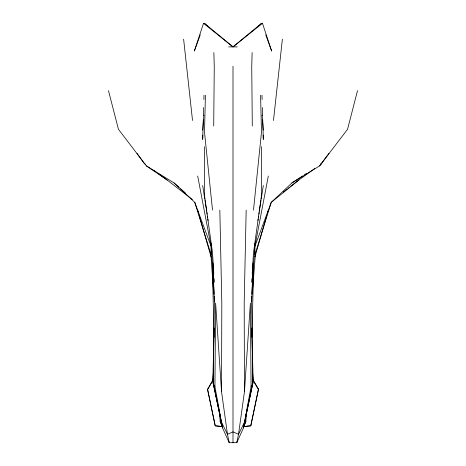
<?xml version="1.0" encoding="UTF-8"?>
<svg xmlns="http://www.w3.org/2000/svg" width="466" height="466" viewBox="0 0 466 466"><rect width="100%" height="100%" fill="white"/><g stroke="black" fill="none" stroke-linecap="round" stroke-linejoin="round"><path stroke-width="0.7" d="M261.449 146.639L261.339 196.425L253.487 252.729L252.188 273.635M253.061 262.917L251.64 302.696L252.782 383.576L243.456 427.922L236.798 442.694L229.202 442.694L227.472 434.295L221.531 391.626L221.816 303.244L219.83 210.131M229.319 441.966L229.202 442.694L222.544 427.922L214.937 386.71L215.607 303.057L221.531 391.626M213.713 126.036L214.261 66.679L213.871 52.547M212.857 379.668L214.127 327.994M246.17 210.131L244.184 303.244L244.469 391.626L238.528 434.295L236.798 442.694L236.681 441.966M205.413 95.274L204.527 132.396L212.513 210.131M253.143 379.668L251.955 337.314L253.44 274.084M252.129 52.547L251.739 66.679L252.287 126.036M203.275 119.855L202.687 139.456L202.827 135.117M203.403 115.498L203.642 107.512M203.881 99.526L204.009 95.169M246.287 415.194L245.815 421.683L243.532 427.258L243.619 425.074M213.44 379.213L213.218 383.576L222.544 427.922L221.455 422.068L227.472 434.295L233 431.871L238.528 434.295L244.545 422.068L243.456 427.922L251.063 386.71L250.393 303.057L244.469 391.626M213.271 374.186L212.857 381.456L222.468 427.258L220.185 421.683L219.713 415.194M213.393 372.002L213.644 367.645M251.419 301.45L251.727 296.364M251.861 294.186L254.949 243.369M251.646 282.285L251.873 278.68M252.345 293.685L252.45 292.234M252.601 290.068L255.409 253.958M202.687 130.154L203.881 115.201M253.487 210.131L261.473 132.396L260.587 95.274M273.472 120.49L282.384 39.156M257.919 220.465L258.141 219.037M258.362 217.61L258.578 216.183M258.91 214.045L259.131 212.618M259.352 211.191L259.568 209.764M259.789 208.337L261.001 200.485M261.222 199.058L263.313 185.503M302.684 175.898L291.926 182.928L271.224 202.372L254.949 254.669L254.949 246.234L268.317 176.031M245.308 418.282L248.856 401.203M249.147 399.776L250.184 394.795M250.481 393.374L252.106 385.539M252.846 381.986L253.143 380.559L258.449 389.559L250.784 425.848L243.532 426.565M250.784 425.848L258.449 389.023L253.143 380.023M243.532 427.258L253.143 381.456L252.729 374.186M357.533 90.608L347.56 129.268L319.641 165.879L291.926 182.928M254.949 256.818L266.919 215.018M267.321 213.626L268.317 210.143M265.736 34.81L271.649 51.056L262.469 23.3L233 46.891L204.452 23.3L203.531 23.3L194.351 51.056L200.264 34.81M254.949 246.234L271.224 202.372L298.811 180.039L314.736 168.517M244.959 423.448L245.815 421.683M251.063 386.71L252.782 383.576L252.56 379.213M222.468 426.565L215.216 425.848L207.551 389.559L212.857 380.023M207.551 389.559L212.857 380.559L213.154 381.986M328.979 153.372L319.641 165.879M258.432 26.271L261.548 23.3L262.469 23.3M261.548 23.3L232.977 46.891L203.531 23.3M283.328 192.021L287.341 188.911M288.489 188.025L289.636 187.14M290.784 186.249L298.811 180.039M320.637 164.248L321.82 163.397L320.62 164.178M304.479 174.727L306.273 173.55M244.848 426.419L250.784 425.773M228.713 46.891L237.287 46.891M207.551 389.023L215.216 425.773L221.152 426.419M108.467 90.608L118.44 129.268L146.359 165.879L174.074 182.928L178.973 187.28M146.359 165.879L167.189 180.039L192.423 199.565M145.363 164.248L144.18 163.397L137.021 153.372M153.623 170.224L155.394 171.505M158.341 173.637L167.189 180.039M180.604 188.73L185.497 193.081M174.074 182.928L194.776 202.372L211.051 246.234L211.051 254.669L194.776 202.372M204.452 23.3L207.568 26.271M214.937 386.71L213.218 383.576L214.36 302.696L212.939 262.917M220.185 421.683L221.041 423.448M197.683 210.143L198.679 213.626M199.081 215.018L211.051 256.818L213.399 290.068M213.894 385.539L215.519 393.374M215.816 394.795L216.853 399.776M217.144 401.203L220.692 418.282M197.683 176.031L211.051 246.234M210.591 253.958L211.051 256.818M202.687 185.503L204.778 199.058M204.999 200.485L206.211 208.337M206.432 209.764L206.648 211.191M206.869 212.618L207.09 214.045M207.422 216.183L207.638 217.61M207.859 219.037L208.081 220.465M183.616 39.156L192.528 120.49M262.119 115.201L263.313 130.154M213.55 292.234L213.655 293.685M213.812 273.635L212.513 252.729L204.661 196.425L204.551 146.639M214.127 278.68L214.354 282.285M211.051 243.369L214.139 294.186M214.273 296.364L214.581 301.45M252.356 367.645L252.607 372.002M222.381 425.074L222.468 427.258M263.173 135.117L263.313 139.456L262.725 119.855M261.991 95.169L262.119 99.526M262.358 107.512L262.597 115.498M212.56 274.084L214.045 337.314M251.873 327.994L251.955 337.314M258.449 389.023L258.449 389.559M233 66.236L233 442.7"/></g></svg>
